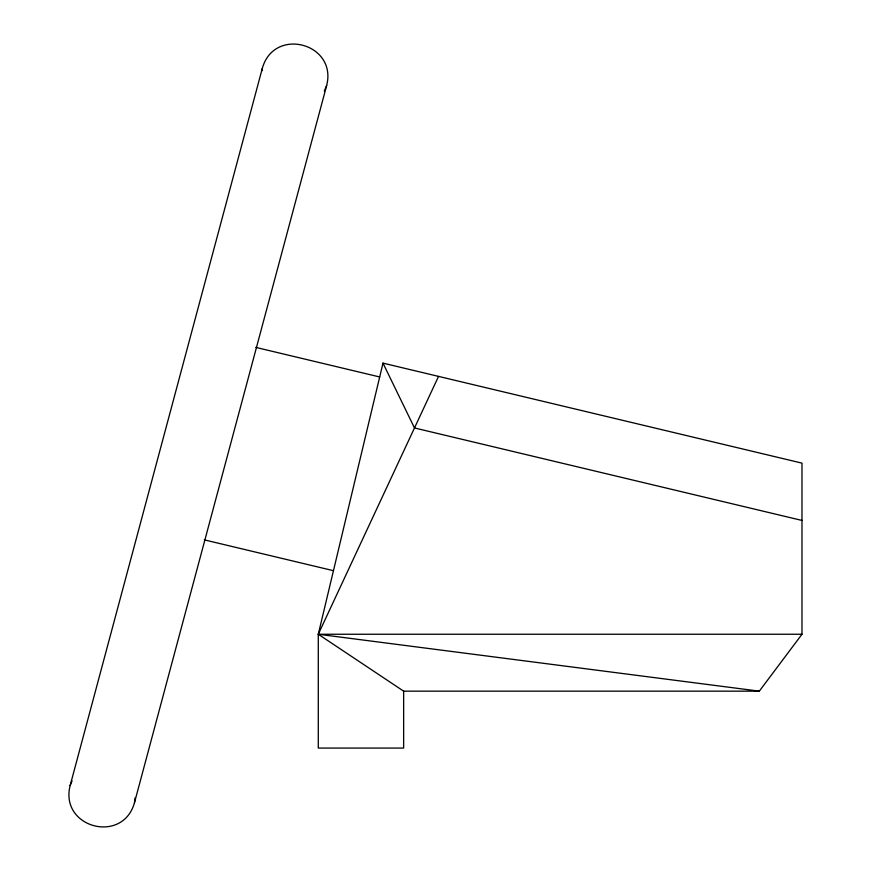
<?xml version="1.0" encoding="UTF-8"?>
<svg xmlns="http://www.w3.org/2000/svg" width="871" height="871" viewBox="0 0 871 871"><rect width="100%" height="100%" fill="white"/><g stroke="black" fill="none" stroke-linecap="round" stroke-linejoin="round"><path stroke-width="1.31" d="M70.148 785.544C59.391 827.679 122.713 844.641 134.461 802.779L326.669 85.456C337.425 43.321 274.104 26.359 262.356 68.221L70.148 785.544L72.053 780.96M134.461 802.779L135.103 797.858M262.029 70.682L262.356 68.221M403.643 691.16L759.305 691.16L801.984 634.251L801.984 463.132L382.99 363.131L318.285 634.251L318.285 748.069L403.643 748.069L403.643 691.16L318.285 634.251L438.538 376.381M324.284 91.194L326.669 85.456M801.984 634.251L318.285 634.251L759.305 691.16M255.813 347.398L379.691 376.969M801.984 520.444L414.487 427.955L382.99 363.131M204.304 539.868L333.451 570.69"/></g></svg>
